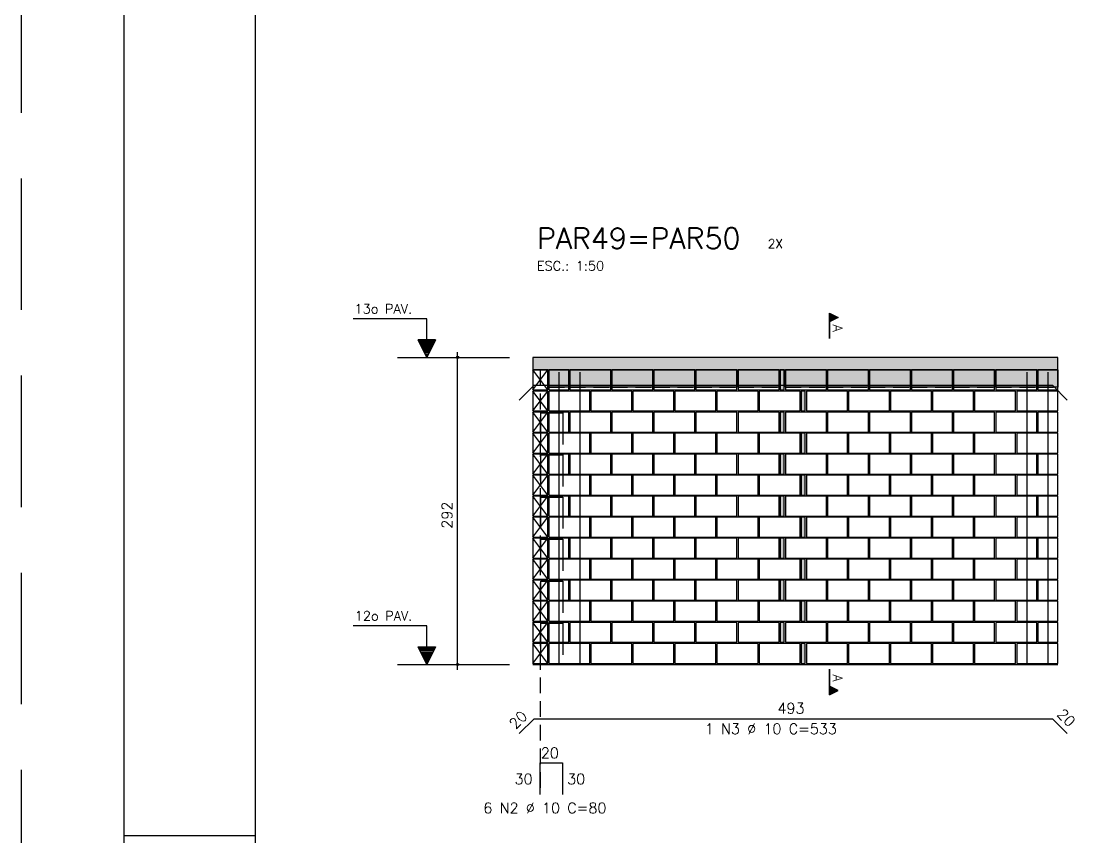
# Model space of a CAD drawing. Extents: x -1.9 to 86, y -1.6 to 60.9.
# Drawn here: x -1.95 to 18.31, y 29.68 to 45.18 of the extents above; entities that cross this region are included whole.
import ezdxf

# ---------------------------------------------------------------- set-up
doc = ezdxf.new("R2010")
doc.units = 0
doc.header["$MEASUREMENT"] = 0
doc.linetypes.add('ESTILO_TQS_0001', pattern=[0.45, 0.3, -0.15])
doc.linetypes.add('HIDDEN', pattern=[0.375, 0.25, -0.125])
doc.layers.get('0').update_dxf_attribs({"linetype": 'CONTINUOUS'})
doc.layers.get('Defpoints').update_dxf_attribs({"linetype": 'CONTINUOUS'})
for name, color, linetype in [('ARQ_FOLHA', 7, 'CONTINUOUS'), ('PENA_01', 1, 'CONTINUOUS'), ('PENA_02', 2, 'CONTINUOUS'), ('PENA_03', 3, 'CONTINUOUS'), ('PENA_05', 5, 'CONTINUOUS'), ('PENA_06', 6, 'CONTINUOUS'), ('PENA_09', 254, 'CONTINUOUS'), ('PENA_11', 252, 'CONTINUOUS'), ('PENA_25', 210, 'CONTINUOUS')]:
    doc.layers.add(name, color=color, linetype=linetype)
doc.styles.get("Standard").update_dxf_attribs({"font": 'ROMANS.SHX'})

# ---------------------------------------------------------------- blocks, each defined once
blk = doc.blocks.new('FOLHA A1 - 841 X 594')
at = {"layer": 'ARQ_FOLHA', "color": 1}
blk.add_line((-816, 297), (-841, 297), dxfattribs=at)
for points in [[(-841, 0), (0, 0), (0, 594), (-841, 594)], [(-816, 10), (-10, 10), (-10, 584), (-816, 584)]]:
    blk.add_lwpolyline(points, close=True, dxfattribs=at)
at = {"layer": 'Defpoints', "color": 8, "linetype": 'HIDDEN', "ltscale": 100}
blk.add_lwpolyline([(-860.5, 609.5), (-860.5, -15.5), (19.5, -15.5), (19.5, 609.5)], close=True, dxfattribs=at)
blk = doc.blocks.new('*U24')
blk.add_blockref('FOLHA A1 - 841 X 594', (0, 0))

msp = doc.modelspace()

# ---------------------------------------------------------------- linework, layer by layer
at = {"layer": 'PENA_01', "linetype": 'Continuous'}
for p, q in [((5.202043, 38.792115), (7.332907, 38.792115)), ((5.202043, 32.952115), (7.332907, 32.952115))]:
    msp.add_line(p, q, dxfattribs=at)
at = {"layer": 'PENA_01', "linetype": 'ESTILO_TQS_0001'}
msp.add_line((7.920399, 38.552115), (7.920399, 30.493502), dxfattribs=at)
at = {"layer": 'PENA_02', "linetype": 'Continuous'}
for p, q in [((8.060399, 38.552115), (7.780399, 38.552115)), ((7.780399, 38.552115), (7.780399, 38.172115)), ((8.060399, 38.172115), (8.060399, 38.552115)), ((7.780399, 38.172115), (8.060399, 38.172115)), ((8.060399, 38.152115), (7.780399, 38.152115)), ((7.780399, 38.152115), (7.780399, 37.772115)), ((8.060399, 37.772115), (8.060399, 38.152115)), ((7.780399, 37.772115), (8.060399, 37.772115)), ((8.060399, 37.752115), (7.780399, 37.752115)), ((7.780399, 37.752115), (7.780399, 37.372115)), ((8.060399, 37.372115), (8.060399, 37.752115)), ((7.780399, 37.372115), (8.060399, 37.372115)), ((8.060399, 37.352115), (7.780399, 37.352115)), ((7.780399, 37.352115), (7.780399, 36.972115)), ((8.060399, 36.972115), (8.060399, 37.352115)), ((7.780399, 36.972115), (8.060399, 36.972115)), ((8.060399, 36.952115), (7.780399, 36.952115)), ((7.780399, 36.952115), (7.780399, 36.572115)), ((8.060399, 36.572115), (8.060399, 36.952115)), ((7.780399, 36.572115), (8.060399, 36.572115)), ((8.060399, 36.552115), (7.780399, 36.552115)), ((7.780399, 36.552115), (7.780399, 36.172115)), ((8.060399, 36.172115), (8.060399, 36.552115)), ((7.780399, 36.172115), (8.060399, 36.172115)), ((8.060399, 36.152115), (7.780399, 36.152115)), ((7.780399, 36.152115), (7.780399, 35.772115)), ((8.060399, 35.772115), (8.060399, 36.152115)), ((7.780399, 35.772115), (8.060399, 35.772115)), ((8.060399, 35.752115), (7.780399, 35.752115)), ((7.780399, 35.752115), (7.780399, 35.372115)), ((8.060399, 35.372115), (8.060399, 35.752115)), ((7.780399, 35.372115), (8.060399, 35.372115)), ((8.060399, 35.352115), (7.780399, 35.352115)), ((7.780399, 35.352115), (7.780399, 34.972115)), ((8.060399, 34.972115), (8.060399, 35.352115)), ((7.780399, 34.972115), (8.060399, 34.972115)), ((8.060399, 34.952115), (7.780399, 34.952115)), ((7.780399, 34.952115), (7.780399, 34.572115)), ((8.060399, 34.572115), (8.060399, 34.952115)), ((7.780399, 34.572115), (8.060399, 34.572115)), ((8.060399, 34.552115), (7.780399, 34.552115)), ((7.780399, 34.552115), (7.780399, 34.172115)), ((8.060399, 34.172115), (8.060399, 34.552115)), ((7.780399, 34.172115), (8.060399, 34.172115)), ((8.060399, 34.152115), (7.780399, 34.152115)), ((7.780399, 34.152115), (7.780399, 33.772115)), ((8.060399, 33.772115), (8.060399, 34.152115)), ((7.780399, 33.772115), (8.060399, 33.772115)), ((8.060399, 33.752115), (7.780399, 33.752115)), ((7.780399, 33.752115), (7.780399, 33.372115)), ((8.060399, 33.372115), (8.060399, 33.752115)), ((7.780399, 33.372115), (8.060399, 33.372115)), ((8.060399, 33.352115), (7.780399, 33.352115)), ((7.780399, 33.352115), (7.780399, 32.972115)), ((8.060399, 32.972115), (8.060399, 33.352115)), ((7.780399, 32.972115), (8.060399, 32.972115)), ((7.780399, 32.952115), (17.760399, 32.952115))]:
    msp.add_line(p, q, dxfattribs=at)
at = {"layer": 'PENA_02', "linetype": 'ESTILO_TQS_0001'}
for p, q in [((8.080399, 38.222115), (8.460399, 38.222115)), ((8.480399, 38.222115), (9.260399, 38.222115)), ((9.280399, 38.222115), (10.060399, 38.222115)), ((10.080399, 38.222115), (10.860399, 38.222115)), ((10.880399, 38.222115), (11.660399, 38.222115)), ((11.680399, 38.222115), (12.460399, 38.222115)), ((12.580399, 38.222115), (13.360399, 38.222115)), ((13.380399, 38.222115), (14.160399, 38.222115)), ((14.180399, 38.222115), (14.960399, 38.222115)), ((14.980399, 38.222115), (15.760399, 38.222115)), ((15.780399, 38.222115), (16.560399, 38.222115)), ((16.580399, 38.222115), (17.360399, 38.222115)), ((17.380399, 38.222115), (17.760399, 38.222115))]:
    msp.add_line(p, q, dxfattribs=at)
at = {"layer": 'PENA_02', "linetype": 'Continuous'}
for points in [[(7.780399, 38.552115), (17.763645, 38.552115), (17.763645, 38.792115), (7.780399, 38.792115), (7.780399, 38.552115)], [(8.080399, 38.172115), (8.460399, 38.172115), (8.460399, 38.552115), (8.080399, 38.552115), (8.080399, 38.172115)], [(8.480399, 38.172115), (9.260399, 38.172115), (9.260399, 38.552115), (8.480399, 38.552115), (8.480399, 38.172115)], [(9.280399, 38.172115), (10.060399, 38.172115), (10.060399, 38.552115), (9.280399, 38.552115), (9.280399, 38.172115)], [(10.080399, 38.172115), (10.860399, 38.172115), (10.860399, 38.552115), (10.080399, 38.552115), (10.080399, 38.172115)], [(10.880399, 38.172115), (11.660399, 38.172115), (11.660399, 38.552115), (10.880399, 38.552115), (10.880399, 38.172115)], [(11.680399, 38.172115), (12.460399, 38.172115), (12.460399, 38.552115), (11.680399, 38.552115), (11.680399, 38.172115)], [(12.480399, 38.172115), (12.560399, 38.172115), (12.560399, 38.552115), (12.480399, 38.552115), (12.480399, 38.172115)], [(12.580399, 38.172115), (13.360399, 38.172115), (13.360399, 38.552115), (12.580399, 38.552115), (12.580399, 38.172115)], [(13.380399, 38.172115), (14.160399, 38.172115), (14.160399, 38.552115), (13.380399, 38.552115), (13.380399, 38.172115)], [(14.180399, 38.172115), (14.960399, 38.172115), (14.960399, 38.552115), (14.180399, 38.552115), (14.180399, 38.172115)], [(14.980399, 38.172115), (15.760399, 38.172115), (15.760399, 38.552115), (14.980399, 38.552115), (14.980399, 38.172115)], [(15.780399, 38.172115), (16.560399, 38.172115), (16.560399, 38.552115), (15.780399, 38.552115), (15.780399, 38.172115)], [(16.580399, 38.172115), (17.360399, 38.172115), (17.360399, 38.552115), (16.580399, 38.552115), (16.580399, 38.172115)], [(17.380399, 38.172115), (17.760399, 38.172115), (17.760399, 38.552115), (17.380399, 38.552115), (17.380399, 38.172115)], [(8.080399, 37.772115), (8.860399, 37.772115), (8.860399, 38.152115), (8.080399, 38.152115), (8.080399, 37.772115)], [(8.880399, 37.772115), (9.660399, 37.772115), (9.660399, 38.152115), (8.880399, 38.152115), (8.880399, 37.772115)], [(9.680399, 37.772115), (10.460399, 37.772115), (10.460399, 38.152115), (9.680399, 38.152115), (9.680399, 37.772115)], [(10.480399, 37.772115), (11.260399, 37.772115), (11.260399, 38.152115), (10.480399, 38.152115), (10.480399, 37.772115)], [(11.280399, 37.772115), (12.060399, 37.772115), (12.060399, 38.152115), (11.280399, 38.152115), (11.280399, 37.772115)], [(12.080399, 37.772115), (12.860399, 37.772115), (12.860399, 38.152115), (12.080399, 38.152115), (12.080399, 37.772115)], [(12.880399, 37.772115), (12.960399, 37.772115), (12.960399, 38.152115), (12.880399, 38.152115), (12.880399, 37.772115)], [(12.980399, 37.772115), (13.760399, 37.772115), (13.760399, 38.152115), (12.980399, 38.152115), (12.980399, 37.772115)], [(13.780399, 37.772115), (14.560399, 37.772115), (14.560399, 38.152115), (13.780399, 38.152115), (13.780399, 37.772115)], [(14.580399, 37.772115), (15.360399, 37.772115), (15.360399, 38.152115), (14.580399, 38.152115), (14.580399, 37.772115)], [(15.380399, 37.772115), (16.160399, 37.772115), (16.160399, 38.152115), (15.380399, 38.152115), (15.380399, 37.772115)], [(16.180399, 37.772115), (16.960399, 37.772115), (16.960399, 38.152115), (16.180399, 38.152115), (16.180399, 37.772115)], [(16.980399, 37.772115), (17.760399, 37.772115), (17.760399, 38.152115), (16.980399, 38.152115), (16.980399, 37.772115)], [(8.080399, 37.372115), (8.460399, 37.372115), (8.460399, 37.752115), (8.080399, 37.752115), (8.080399, 37.372115)], [(8.480399, 37.372115), (9.260399, 37.372115), (9.260399, 37.752115), (8.480399, 37.752115), (8.480399, 37.372115)], [(9.280399, 37.372115), (10.060399, 37.372115), (10.060399, 37.752115), (9.280399, 37.752115), (9.280399, 37.372115)], [(10.080399, 37.372115), (10.860399, 37.372115), (10.860399, 37.752115), (10.080399, 37.752115), (10.080399, 37.372115)], [(10.880399, 37.372115), (11.660399, 37.372115), (11.660399, 37.752115), (10.880399, 37.752115), (10.880399, 37.372115)], [(11.680399, 37.372115), (12.460399, 37.372115), (12.460399, 37.752115), (11.680399, 37.752115), (11.680399, 37.372115)], [(12.480399, 37.372115), (12.560399, 37.372115), (12.560399, 37.752115), (12.480399, 37.752115), (12.480399, 37.372115)], [(12.580399, 37.372115), (13.360399, 37.372115), (13.360399, 37.752115), (12.580399, 37.752115), (12.580399, 37.372115)], [(13.380399, 37.372115), (14.160399, 37.372115), (14.160399, 37.752115), (13.380399, 37.752115), (13.380399, 37.372115)], [(14.180399, 37.372115), (14.960399, 37.372115), (14.960399, 37.752115), (14.180399, 37.752115), (14.180399, 37.372115)], [(14.980399, 37.372115), (15.760399, 37.372115), (15.760399, 37.752115), (14.980399, 37.752115), (14.980399, 37.372115)], [(15.780399, 37.372115), (16.560399, 37.372115), (16.560399, 37.752115), (15.780399, 37.752115), (15.780399, 37.372115)], [(16.580399, 37.372115), (17.360399, 37.372115), (17.360399, 37.752115), (16.580399, 37.752115), (16.580399, 37.372115)], [(17.380399, 37.372115), (17.760399, 37.372115), (17.760399, 37.752115), (17.380399, 37.752115), (17.380399, 37.372115)], [(8.080399, 36.972115), (8.860399, 36.972115), (8.860399, 37.352115), (8.080399, 37.352115), (8.080399, 36.972115)], [(8.880399, 36.972115), (9.660399, 36.972115), (9.660399, 37.352115), (8.880399, 37.352115), (8.880399, 36.972115)], [(9.680399, 36.972115), (10.460399, 36.972115), (10.460399, 37.352115), (9.680399, 37.352115), (9.680399, 36.972115)], [(10.480399, 36.972115), (11.260399, 36.972115), (11.260399, 37.352115), (10.480399, 37.352115), (10.480399, 36.972115)], [(11.280399, 36.972115), (12.060399, 36.972115), (12.060399, 37.352115), (11.280399, 37.352115), (11.280399, 36.972115)], [(12.080399, 36.972115), (12.860399, 36.972115), (12.860399, 37.352115), (12.080399, 37.352115), (12.080399, 36.972115)], [(12.880399, 36.972115), (12.960399, 36.972115), (12.960399, 37.352115), (12.880399, 37.352115), (12.880399, 36.972115)], [(12.980399, 36.972115), (13.760399, 36.972115), (13.760399, 37.352115), (12.980399, 37.352115), (12.980399, 36.972115)], [(13.780399, 36.972115), (14.560399, 36.972115), (14.560399, 37.352115), (13.780399, 37.352115), (13.780399, 36.972115)], [(14.580399, 36.972115), (15.360399, 36.972115), (15.360399, 37.352115), (14.580399, 37.352115), (14.580399, 36.972115)], [(15.380399, 36.972115), (16.160399, 36.972115), (16.160399, 37.352115), (15.380399, 37.352115), (15.380399, 36.972115)], [(16.180399, 36.972115), (16.960399, 36.972115), (16.960399, 37.352115), (16.180399, 37.352115), (16.180399, 36.972115)], [(16.980399, 36.972115), (17.760399, 36.972115), (17.760399, 37.352115), (16.980399, 37.352115), (16.980399, 36.972115)], [(8.080399, 36.572115), (8.460399, 36.572115), (8.460399, 36.952115), (8.080399, 36.952115), (8.080399, 36.572115)], [(8.480399, 36.572115), (9.260399, 36.572115), (9.260399, 36.952115), (8.480399, 36.952115), (8.480399, 36.572115)], [(9.280399, 36.572115), (10.060399, 36.572115), (10.060399, 36.952115), (9.280399, 36.952115), (9.280399, 36.572115)], [(10.080399, 36.572115), (10.860399, 36.572115), (10.860399, 36.952115), (10.080399, 36.952115), (10.080399, 36.572115)], [(10.880399, 36.572115), (11.660399, 36.572115), (11.660399, 36.952115), (10.880399, 36.952115), (10.880399, 36.572115)], [(11.680399, 36.572115), (12.460399, 36.572115), (12.460399, 36.952115), (11.680399, 36.952115), (11.680399, 36.572115)], [(12.480399, 36.572115), (12.560399, 36.572115), (12.560399, 36.952115), (12.480399, 36.952115), (12.480399, 36.572115)], [(12.580399, 36.572115), (13.360399, 36.572115), (13.360399, 36.952115), (12.580399, 36.952115), (12.580399, 36.572115)], [(13.380399, 36.572115), (14.160399, 36.572115), (14.160399, 36.952115), (13.380399, 36.952115), (13.380399, 36.572115)], [(14.180399, 36.572115), (14.960399, 36.572115), (14.960399, 36.952115), (14.180399, 36.952115), (14.180399, 36.572115)], [(14.980399, 36.572115), (15.760399, 36.572115), (15.760399, 36.952115), (14.980399, 36.952115), (14.980399, 36.572115)], [(15.780399, 36.572115), (16.560399, 36.572115), (16.560399, 36.952115), (15.780399, 36.952115), (15.780399, 36.572115)], [(16.580399, 36.572115), (17.360399, 36.572115), (17.360399, 36.952115), (16.580399, 36.952115), (16.580399, 36.572115)], [(17.380399, 36.572115), (17.760399, 36.572115), (17.760399, 36.952115), (17.380399, 36.952115), (17.380399, 36.572115)], [(8.080399, 36.172115), (8.860399, 36.172115), (8.860399, 36.552115), (8.080399, 36.552115), (8.080399, 36.172115)], [(8.880399, 36.172115), (9.660399, 36.172115), (9.660399, 36.552115), (8.880399, 36.552115), (8.880399, 36.172115)], [(9.680399, 36.172115), (10.460399, 36.172115), (10.460399, 36.552115), (9.680399, 36.552115), (9.680399, 36.172115)], [(10.480399, 36.172115), (11.260399, 36.172115), (11.260399, 36.552115), (10.480399, 36.552115), (10.480399, 36.172115)], [(11.280399, 36.172115), (12.060399, 36.172115), (12.060399, 36.552115), (11.280399, 36.552115), (11.280399, 36.172115)], [(12.080399, 36.172115), (12.860399, 36.172115), (12.860399, 36.552115), (12.080399, 36.552115), (12.080399, 36.172115)], [(12.880399, 36.172115), (12.960399, 36.172115), (12.960399, 36.552115), (12.880399, 36.552115), (12.880399, 36.172115)], [(12.980399, 36.172115), (13.760399, 36.172115), (13.760399, 36.552115), (12.980399, 36.552115), (12.980399, 36.172115)], [(13.780399, 36.172115), (14.560399, 36.172115), (14.560399, 36.552115), (13.780399, 36.552115), (13.780399, 36.172115)], [(14.580399, 36.172115), (15.360399, 36.172115), (15.360399, 36.552115), (14.580399, 36.552115), (14.580399, 36.172115)], [(15.380399, 36.172115), (16.160399, 36.172115), (16.160399, 36.552115), (15.380399, 36.552115), (15.380399, 36.172115)], [(16.180399, 36.172115), (16.960399, 36.172115), (16.960399, 36.552115), (16.180399, 36.552115), (16.180399, 36.172115)], [(16.980399, 36.172115), (17.760399, 36.172115), (17.760399, 36.552115), (16.980399, 36.552115), (16.980399, 36.172115)], [(8.080399, 35.772115), (8.460399, 35.772115), (8.460399, 36.152115), (8.080399, 36.152115), (8.080399, 35.772115)], [(8.480399, 35.772115), (9.260399, 35.772115), (9.260399, 36.152115), (8.480399, 36.152115), (8.480399, 35.772115)], [(9.280399, 35.772115), (10.060399, 35.772115), (10.060399, 36.152115), (9.280399, 36.152115), (9.280399, 35.772115)], [(10.080399, 35.772115), (10.860399, 35.772115), (10.860399, 36.152115), (10.080399, 36.152115), (10.080399, 35.772115)], [(10.880399, 35.772115), (11.660399, 35.772115), (11.660399, 36.152115), (10.880399, 36.152115), (10.880399, 35.772115)], [(11.680399, 35.772115), (12.460399, 35.772115), (12.460399, 36.152115), (11.680399, 36.152115), (11.680399, 35.772115)], [(12.480399, 35.772115), (12.560399, 35.772115), (12.560399, 36.152115), (12.480399, 36.152115), (12.480399, 35.772115)], [(12.580399, 35.772115), (13.360399, 35.772115), (13.360399, 36.152115), (12.580399, 36.152115), (12.580399, 35.772115)], [(13.380399, 35.772115), (14.160399, 35.772115), (14.160399, 36.152115), (13.380399, 36.152115), (13.380399, 35.772115)], [(14.180399, 35.772115), (14.960399, 35.772115), (14.960399, 36.152115), (14.180399, 36.152115), (14.180399, 35.772115)], [(14.980399, 35.772115), (15.760399, 35.772115), (15.760399, 36.152115), (14.980399, 36.152115), (14.980399, 35.772115)], [(15.780399, 35.772115), (16.560399, 35.772115), (16.560399, 36.152115), (15.780399, 36.152115), (15.780399, 35.772115)], [(16.580399, 35.772115), (17.360399, 35.772115), (17.360399, 36.152115), (16.580399, 36.152115), (16.580399, 35.772115)], [(17.380399, 35.772115), (17.760399, 35.772115), (17.760399, 36.152115), (17.380399, 36.152115), (17.380399, 35.772115)], [(8.080399, 35.372115), (8.860399, 35.372115), (8.860399, 35.752115), (8.080399, 35.752115), (8.080399, 35.372115)], [(8.880399, 35.372115), (9.660399, 35.372115), (9.660399, 35.752115), (8.880399, 35.752115), (8.880399, 35.372115)], [(9.680399, 35.372115), (10.460399, 35.372115), (10.460399, 35.752115), (9.680399, 35.752115), (9.680399, 35.372115)], [(10.480399, 35.372115), (11.260399, 35.372115), (11.260399, 35.752115), (10.480399, 35.752115), (10.480399, 35.372115)], [(11.280399, 35.372115), (12.060399, 35.372115), (12.060399, 35.752115), (11.280399, 35.752115), (11.280399, 35.372115)], [(12.080399, 35.372115), (12.860399, 35.372115), (12.860399, 35.752115), (12.080399, 35.752115), (12.080399, 35.372115)], [(12.880399, 35.372115), (12.960399, 35.372115), (12.960399, 35.752115), (12.880399, 35.752115), (12.880399, 35.372115)], [(12.980399, 35.372115), (13.760399, 35.372115), (13.760399, 35.752115), (12.980399, 35.752115), (12.980399, 35.372115)], [(13.780399, 35.372115), (14.560399, 35.372115), (14.560399, 35.752115), (13.780399, 35.752115), (13.780399, 35.372115)], [(14.580399, 35.372115), (15.360399, 35.372115), (15.360399, 35.752115), (14.580399, 35.752115), (14.580399, 35.372115)], [(15.380399, 35.372115), (16.160399, 35.372115), (16.160399, 35.752115), (15.380399, 35.752115), (15.380399, 35.372115)], [(16.180399, 35.372115), (16.960399, 35.372115), (16.960399, 35.752115), (16.180399, 35.752115), (16.180399, 35.372115)], [(16.980399, 35.372115), (17.760399, 35.372115), (17.760399, 35.752115), (16.980399, 35.752115), (16.980399, 35.372115)], [(8.080399, 34.972115), (8.460399, 34.972115), (8.460399, 35.352115), (8.080399, 35.352115), (8.080399, 34.972115)], [(8.480399, 34.972115), (9.260399, 34.972115), (9.260399, 35.352115), (8.480399, 35.352115), (8.480399, 34.972115)], [(9.280399, 34.972115), (10.060399, 34.972115), (10.060399, 35.352115), (9.280399, 35.352115), (9.280399, 34.972115)], [(10.080399, 34.972115), (10.860399, 34.972115), (10.860399, 35.352115), (10.080399, 35.352115), (10.080399, 34.972115)], [(10.880399, 34.972115), (11.660399, 34.972115), (11.660399, 35.352115), (10.880399, 35.352115), (10.880399, 34.972115)], [(11.680399, 34.972115), (12.460399, 34.972115), (12.460399, 35.352115), (11.680399, 35.352115), (11.680399, 34.972115)], [(12.480399, 34.972115), (12.560399, 34.972115), (12.560399, 35.352115), (12.480399, 35.352115), (12.480399, 34.972115)], [(12.580399, 34.972115), (13.360399, 34.972115), (13.360399, 35.352115), (12.580399, 35.352115), (12.580399, 34.972115)], [(13.380399, 34.972115), (14.160399, 34.972115), (14.160399, 35.352115), (13.380399, 35.352115), (13.380399, 34.972115)], [(14.180399, 34.972115), (14.960399, 34.972115), (14.960399, 35.352115), (14.180399, 35.352115), (14.180399, 34.972115)], [(14.980399, 34.972115), (15.760399, 34.972115), (15.760399, 35.352115), (14.980399, 35.352115), (14.980399, 34.972115)], [(15.780399, 34.972115), (16.560399, 34.972115), (16.560399, 35.352115), (15.780399, 35.352115), (15.780399, 34.972115)], [(16.580399, 34.972115), (17.360399, 34.972115), (17.360399, 35.352115), (16.580399, 35.352115), (16.580399, 34.972115)], [(17.380399, 34.972115), (17.760399, 34.972115), (17.760399, 35.352115), (17.380399, 35.352115), (17.380399, 34.972115)], [(8.080399, 34.572115), (8.860399, 34.572115), (8.860399, 34.952115), (8.080399, 34.952115), (8.080399, 34.572115)], [(8.880399, 34.572115), (9.660399, 34.572115), (9.660399, 34.952115), (8.880399, 34.952115), (8.880399, 34.572115)], [(9.680399, 34.572115), (10.460399, 34.572115), (10.460399, 34.952115), (9.680399, 34.952115), (9.680399, 34.572115)], [(10.480399, 34.572115), (11.260399, 34.572115), (11.260399, 34.952115), (10.480399, 34.952115), (10.480399, 34.572115)], [(11.280399, 34.572115), (12.060399, 34.572115), (12.060399, 34.952115), (11.280399, 34.952115), (11.280399, 34.572115)], [(12.080399, 34.572115), (12.860399, 34.572115), (12.860399, 34.952115), (12.080399, 34.952115), (12.080399, 34.572115)], [(12.880399, 34.572115), (12.960399, 34.572115), (12.960399, 34.952115), (12.880399, 34.952115), (12.880399, 34.572115)], [(12.980399, 34.572115), (13.760399, 34.572115), (13.760399, 34.952115), (12.980399, 34.952115), (12.980399, 34.572115)], [(13.780399, 34.572115), (14.560399, 34.572115), (14.560399, 34.952115), (13.780399, 34.952115), (13.780399, 34.572115)], [(14.580399, 34.572115), (15.360399, 34.572115), (15.360399, 34.952115), (14.580399, 34.952115), (14.580399, 34.572115)], [(15.380399, 34.572115), (16.160399, 34.572115), (16.160399, 34.952115), (15.380399, 34.952115), (15.380399, 34.572115)], [(16.180399, 34.572115), (16.960399, 34.572115), (16.960399, 34.952115), (16.180399, 34.952115), (16.180399, 34.572115)], [(16.980399, 34.572115), (17.760399, 34.572115), (17.760399, 34.952115), (16.980399, 34.952115), (16.980399, 34.572115)], [(8.080399, 34.172115), (8.460399, 34.172115), (8.460399, 34.552115), (8.080399, 34.552115), (8.080399, 34.172115)], [(8.480399, 34.172115), (9.260399, 34.172115), (9.260399, 34.552115), (8.480399, 34.552115), (8.480399, 34.172115)], [(9.280399, 34.172115), (10.060399, 34.172115), (10.060399, 34.552115), (9.280399, 34.552115), (9.280399, 34.172115)], [(10.080399, 34.172115), (10.860399, 34.172115), (10.860399, 34.552115), (10.080399, 34.552115), (10.080399, 34.172115)], [(10.880399, 34.172115), (11.660399, 34.172115), (11.660399, 34.552115), (10.880399, 34.552115), (10.880399, 34.172115)], [(11.680399, 34.172115), (12.460399, 34.172115), (12.460399, 34.552115), (11.680399, 34.552115), (11.680399, 34.172115)], [(12.480399, 34.172115), (12.560399, 34.172115), (12.560399, 34.552115), (12.480399, 34.552115), (12.480399, 34.172115)], [(12.580399, 34.172115), (13.360399, 34.172115), (13.360399, 34.552115), (12.580399, 34.552115), (12.580399, 34.172115)], [(13.380399, 34.172115), (14.160399, 34.172115), (14.160399, 34.552115), (13.380399, 34.552115), (13.380399, 34.172115)], [(14.180399, 34.172115), (14.960399, 34.172115), (14.960399, 34.552115), (14.180399, 34.552115), (14.180399, 34.172115)], [(14.980399, 34.172115), (15.760399, 34.172115), (15.760399, 34.552115), (14.980399, 34.552115), (14.980399, 34.172115)], [(15.780399, 34.172115), (16.560399, 34.172115), (16.560399, 34.552115), (15.780399, 34.552115), (15.780399, 34.172115)], [(16.580399, 34.172115), (17.360399, 34.172115), (17.360399, 34.552115), (16.580399, 34.552115), (16.580399, 34.172115)], [(17.380399, 34.172115), (17.760399, 34.172115), (17.760399, 34.552115), (17.380399, 34.552115), (17.380399, 34.172115)], [(8.080399, 33.772115), (8.860399, 33.772115), (8.860399, 34.152115), (8.080399, 34.152115), (8.080399, 33.772115)], [(8.880399, 33.772115), (9.660399, 33.772115), (9.660399, 34.152115), (8.880399, 34.152115), (8.880399, 33.772115)], [(9.680399, 33.772115), (10.460399, 33.772115), (10.460399, 34.152115), (9.680399, 34.152115), (9.680399, 33.772115)], [(10.480399, 33.772115), (11.260399, 33.772115), (11.260399, 34.152115), (10.480399, 34.152115), (10.480399, 33.772115)], [(11.280399, 33.772115), (12.060399, 33.772115), (12.060399, 34.152115), (11.280399, 34.152115), (11.280399, 33.772115)], [(12.080399, 33.772115), (12.860399, 33.772115), (12.860399, 34.152115), (12.080399, 34.152115), (12.080399, 33.772115)], [(12.880399, 33.772115), (12.960399, 33.772115), (12.960399, 34.152115), (12.880399, 34.152115), (12.880399, 33.772115)], [(12.980399, 33.772115), (13.760399, 33.772115), (13.760399, 34.152115), (12.980399, 34.152115), (12.980399, 33.772115)], [(13.780399, 33.772115), (14.560399, 33.772115), (14.560399, 34.152115), (13.780399, 34.152115), (13.780399, 33.772115)], [(14.580399, 33.772115), (15.360399, 33.772115), (15.360399, 34.152115), (14.580399, 34.152115), (14.580399, 33.772115)], [(15.380399, 33.772115), (16.160399, 33.772115), (16.160399, 34.152115), (15.380399, 34.152115), (15.380399, 33.772115)], [(16.180399, 33.772115), (16.960399, 33.772115), (16.960399, 34.152115), (16.180399, 34.152115), (16.180399, 33.772115)], [(16.980399, 33.772115), (17.760399, 33.772115), (17.760399, 34.152115), (16.980399, 34.152115), (16.980399, 33.772115)], [(8.080399, 33.372115), (8.460399, 33.372115), (8.460399, 33.752115), (8.080399, 33.752115), (8.080399, 33.372115)], [(8.480399, 33.372115), (9.260399, 33.372115), (9.260399, 33.752115), (8.480399, 33.752115), (8.480399, 33.372115)], [(9.280399, 33.372115), (10.060399, 33.372115), (10.060399, 33.752115), (9.280399, 33.752115), (9.280399, 33.372115)], [(10.080399, 33.372115), (10.860399, 33.372115), (10.860399, 33.752115), (10.080399, 33.752115), (10.080399, 33.372115)], [(10.880399, 33.372115), (11.660399, 33.372115), (11.660399, 33.752115), (10.880399, 33.752115), (10.880399, 33.372115)], [(11.680399, 33.372115), (12.460399, 33.372115), (12.460399, 33.752115), (11.680399, 33.752115), (11.680399, 33.372115)], [(12.480399, 33.372115), (12.560399, 33.372115), (12.560399, 33.752115), (12.480399, 33.752115), (12.480399, 33.372115)], [(12.580399, 33.372115), (13.360399, 33.372115), (13.360399, 33.752115), (12.580399, 33.752115), (12.580399, 33.372115)], [(13.380399, 33.372115), (14.160399, 33.372115), (14.160399, 33.752115), (13.380399, 33.752115), (13.380399, 33.372115)], [(14.180399, 33.372115), (14.960399, 33.372115), (14.960399, 33.752115), (14.180399, 33.752115), (14.180399, 33.372115)], [(14.980399, 33.372115), (15.760399, 33.372115), (15.760399, 33.752115), (14.980399, 33.752115), (14.980399, 33.372115)], [(15.780399, 33.372115), (16.560399, 33.372115), (16.560399, 33.752115), (15.780399, 33.752115), (15.780399, 33.372115)], [(16.580399, 33.372115), (17.360399, 33.372115), (17.360399, 33.752115), (16.580399, 33.752115), (16.580399, 33.372115)], [(17.380399, 33.372115), (17.760399, 33.372115), (17.760399, 33.752115), (17.380399, 33.752115), (17.380399, 33.372115)], [(8.080399, 32.972115), (8.860399, 32.972115), (8.860399, 33.352115), (8.080399, 33.352115), (8.080399, 32.972115)], [(8.880399, 32.972115), (9.660399, 32.972115), (9.660399, 33.352115), (8.880399, 33.352115), (8.880399, 32.972115)], [(9.680399, 32.972115), (10.460399, 32.972115), (10.460399, 33.352115), (9.680399, 33.352115), (9.680399, 32.972115)], [(10.480399, 32.972115), (11.260399, 32.972115), (11.260399, 33.352115), (10.480399, 33.352115), (10.480399, 32.972115)], [(11.280399, 32.972115), (12.060399, 32.972115), (12.060399, 33.352115), (11.280399, 33.352115), (11.280399, 32.972115)], [(12.080399, 32.972115), (12.860399, 32.972115), (12.860399, 33.352115), (12.080399, 33.352115), (12.080399, 32.972115)], [(12.880399, 32.972115), (12.960399, 32.972115), (12.960399, 33.352115), (12.880399, 33.352115), (12.880399, 32.972115)], [(12.980399, 32.972115), (13.760399, 32.972115), (13.760399, 33.352115), (12.980399, 33.352115), (12.980399, 32.972115)], [(13.780399, 32.972115), (14.560399, 32.972115), (14.560399, 33.352115), (13.780399, 33.352115), (13.780399, 32.972115)], [(14.580399, 32.972115), (15.360399, 32.972115), (15.360399, 33.352115), (14.580399, 33.352115), (14.580399, 32.972115)], [(15.380399, 32.972115), (16.160399, 32.972115), (16.160399, 33.352115), (15.380399, 33.352115), (15.380399, 32.972115)], [(16.180399, 32.972115), (16.960399, 32.972115), (16.960399, 33.352115), (16.180399, 33.352115), (16.180399, 32.972115)], [(16.980399, 32.972115), (17.760399, 32.972115), (17.760399, 33.352115), (16.980399, 33.352115), (16.980399, 32.972115)]]:
    msp.add_lwpolyline(points, dxfattribs=at)
for centre, radius in [((6.348189, 38.792115), 0.02), ((6.348189, 38.792115), 0.01), ((6.348189, 32.952115), 0.02), ((6.348189, 32.952115), 0.01)]:
    msp.add_circle(centre, radius, dxfattribs=at)
at = {"layer": 'PENA_03', "linetype": 'Continuous'}
for p, q in [((5.761042, 39.523981), (4.361042, 39.523981)), ((5.761042, 39.123981), (5.761042, 39.523981)), ((5.762442, 39.123981), (5.762442, 39.525381)), ((13.41887, 39.148472), (13.41887, 39.634854)), ((13.41887, 39.634854), (13.584803, 39.551888)), ((13.419565, 39.633726), (13.583242, 39.551888)), ((13.584803, 39.551888), (13.419565, 39.469269)), ((13.419566, 39.633726), (13.419566, 39.470049)), ((13.583242, 39.551888), (13.419566, 39.470049)), ((13.431634, 39.628472), (13.431634, 39.475303)), ((13.444398, 39.62209), (13.444398, 39.481685)), ((13.457162, 39.615708), (13.457162, 39.488067)), ((13.469926, 39.609326), (13.469926, 39.494449)), ((13.48269, 39.602944), (13.48269, 39.500831)), ((13.495454, 39.596562), (13.495454, 39.507213)), ((13.508218, 39.59018), (13.508218, 39.513595)), ((13.520982, 39.583798), (13.520982, 39.519977)), ((13.533746, 39.577416), (13.533746, 39.526359)), ((13.54651, 39.571034), (13.54651, 39.532741)), ((13.559275, 39.564652), (13.559275, 39.539123)), ((13.572039, 39.55827), (13.572039, 39.545506)), ((13.419566, 39.469269), (13.419566, 39.148472)), ((5.761742, 38.792115), (5.595809, 39.123981)), ((5.595809, 39.123981), (5.761042, 39.123981)), ((5.761742, 38.795237), (5.598065, 39.122589)), ((5.925418, 39.122589), (5.598065, 39.122589)), ((5.927675, 39.123981), (5.761742, 38.792115)), ((5.925418, 39.12259), (5.761742, 38.795237)), ((5.762442, 39.123981), (5.927675, 39.123981)), ((5.914911, 39.098453), (5.608572, 39.098453)), ((5.902147, 39.072925), (5.621337, 39.072925)), ((5.889383, 39.047397), (5.634101, 39.047397)), ((5.876618, 39.021869), (5.646865, 39.021869)), ((5.863854, 38.99634), (5.659629, 38.99634)), ((5.85109, 38.970812), (5.672393, 38.970812)), ((5.838326, 38.945284), (5.685157, 38.945284)), ((5.825562, 38.919756), (5.697921, 38.919756)), ((5.812798, 38.894228), (5.710685, 38.894228)), ((5.800034, 38.8687), (5.723449, 38.8687)), ((5.78727, 38.843171), (5.736213, 38.843171)), ((5.774506, 38.817643), (5.748978, 38.817643)), ((6.348189, 32.851583), (6.348189, 38.892115)), ((7.780399, 38.172115), (8.060399, 38.552115)), ((8.060399, 38.172115), (7.780399, 38.552115)), ((7.780399, 37.772115), (8.060399, 38.152115)), ((8.060399, 37.772115), (7.780399, 38.152115)), ((7.780399, 37.372115), (8.060399, 37.752115)), ((8.060399, 37.372115), (7.780399, 37.752115)), ((7.780399, 36.972115), (8.060399, 37.352115)), ((8.060399, 36.972115), (7.780399, 37.352115)), ((7.780399, 36.572115), (8.060399, 36.952115)), ((8.060399, 36.572115), (7.780399, 36.952115)), ((7.780399, 36.172115), (8.060399, 36.552115)), ((8.060399, 36.172115), (7.780399, 36.552115)), ((7.780399, 35.772115), (8.060399, 36.152115)), ((8.060399, 35.772115), (7.780399, 36.152115)), ((7.780399, 35.372115), (8.060399, 35.752115)), ((8.060399, 35.372115), (7.780399, 35.752115)), ((7.780399, 34.972115), (8.060399, 35.352115)), ((8.060399, 34.972115), (7.780399, 35.352115)), ((7.780399, 34.572115), (8.060399, 34.952115)), ((8.060399, 34.572115), (7.780399, 34.952115)), ((7.780399, 34.172115), (8.060399, 34.552115)), ((8.060399, 34.172115), (7.780399, 34.552115)), ((7.780399, 33.772115), (8.060399, 34.152115)), ((8.060399, 33.772115), (7.780399, 34.152115)), ((5.761042, 33.683981), (4.361042, 33.683981)), ((5.761042, 33.283981), (5.761042, 33.683981)), ((5.762442, 33.283981), (5.762442, 33.685381)), ((7.780399, 33.372115), (8.060399, 33.752115)), ((8.060399, 33.372115), (7.780399, 33.752115)), ((5.761742, 32.952115), (5.595809, 33.283981)), ((5.595809, 33.283981), (5.761042, 33.283981)), ((5.761742, 32.955237), (5.598065, 33.282589)), ((5.925418, 33.282589), (5.598065, 33.282589)), ((5.914911, 33.258453), (5.608572, 33.258453)), ((5.902147, 33.232925), (5.621337, 33.232925)), ((5.927675, 33.283981), (5.761742, 32.952115)), ((5.925418, 33.28259), (5.761742, 32.955237)), ((5.762442, 33.283981), (5.927675, 33.283981)), ((7.780399, 32.972115), (8.060399, 33.352115)), ((8.060399, 32.972115), (7.780399, 33.352115)), ((5.889383, 33.207397), (5.634101, 33.207397)), ((5.876618, 33.181869), (5.646865, 33.181869)), ((5.863854, 33.15634), (5.659629, 33.15634)), ((5.85109, 33.130812), (5.672393, 33.130812)), ((5.838326, 33.105284), (5.685157, 33.105284)), ((5.825562, 33.079756), (5.697921, 33.079756)), ((5.812798, 33.054228), (5.710685, 33.054228)), ((5.800034, 33.0287), (5.723449, 33.0287)), ((5.78727, 33.003171), (5.736213, 33.003171)), ((5.774506, 32.977643), (5.748978, 32.977643)), ((13.418174, 32.858802), (13.418174, 32.37242)), ((13.41887, 32.538005), (13.41887, 32.858802)), ((13.418174, 32.37242), (13.584107, 32.455386)), ((13.584107, 32.455386), (13.418869, 32.538005)), ((13.418869, 32.373548), (13.582546, 32.455386)), ((13.41887, 32.373548), (13.41887, 32.537225)), ((13.582546, 32.455386), (13.41887, 32.537225)), ((13.430938, 32.378802), (13.430938, 32.531971)), ((13.443702, 32.385184), (13.443702, 32.525589)), ((13.456466, 32.391566), (13.456466, 32.519207)), ((13.46923, 32.397948), (13.46923, 32.512825)), ((13.481994, 32.40433), (13.481994, 32.506443)), ((13.494758, 32.410712), (13.494758, 32.500061)), ((13.507522, 32.417094), (13.507522, 32.493679)), ((13.520286, 32.423476), (13.520286, 32.487297)), ((13.53305, 32.429858), (13.53305, 32.480915)), ((13.545814, 32.43624), (13.545814, 32.474533)), ((13.558579, 32.442622), (13.558579, 32.468151)), ((13.571343, 32.449004), (13.571343, 32.461768))]:
    msp.add_line(p, q, dxfattribs=at)
at = {"layer": 'PENA_05', "linetype": 'Continuous'}
for p, q in [((7.518389, 37.978968), (7.801231, 38.261811)), ((7.801231, 38.261811), (17.660229, 38.26217)), ((17.660229, 38.26217), (17.943071, 37.979327)), ((7.927752, 37.135077), (7.927752, 37.735077)), ((7.927752, 37.735077), (8.347752, 37.735077)), ((8.347752, 37.735077), (8.347752, 37.135077)), ((7.927752, 36.335077), (7.927752, 36.935077)), ((7.927752, 36.935077), (8.347752, 36.935077)), ((8.347752, 36.935077), (8.347752, 36.335077)), ((7.927752, 35.535077), (7.927752, 36.135077)), ((7.927752, 36.135077), (8.347752, 36.135077)), ((8.347752, 36.135077), (8.347752, 35.535077)), ((7.927752, 34.734211), (7.927752, 35.334211)), ((7.927752, 35.334211), (8.347752, 35.334211)), ((8.347752, 35.334211), (8.347752, 34.734211)), ((7.927752, 33.935077), (7.927752, 34.535077)), ((7.927752, 34.535077), (8.347752, 34.535077)), ((8.347752, 34.535077), (8.347752, 33.935077)), ((7.927752, 33.135077), (7.927752, 33.735077)), ((7.927752, 33.735077), (8.347752, 33.735077)), ((8.347752, 33.735077), (8.347752, 33.135077)), ((7.518389, 31.635349), (7.801231, 31.918192)), ((7.801231, 31.918192), (17.660229, 31.918551)), ((17.660229, 31.918551), (17.943071, 31.635708)), ((7.920399, 30.478769), (7.920399, 31.078769)), ((7.920399, 31.078769), (8.340399, 31.078769)), ((8.340399, 31.078769), (8.340399, 30.478769))]:
    msp.add_line(p, q, dxfattribs=at)
for points in [[(8.270399, 38.512115), (8.270399, 32.952115)], [(8.670399, 38.512115), (8.670399, 32.952115)], [(17.170399, 38.512115), (17.170399, 32.952115)], [(17.570399, 38.512115), (17.570399, 32.952115)]]:
    msp.add_lwpolyline(points, dxfattribs=at)
at = {"layer": 'PENA_09', "linetype": 'Continuous'}
for points in [[(8.080399, 38.222115), (8.080399, 38.552115), (8.460399, 38.552115), (8.460399, 38.222115), (8.080399, 38.222115)], [(8.480399, 38.222115), (8.480399, 38.552115), (9.260399, 38.552115), (9.260399, 38.222115), (8.480399, 38.222115)], [(9.280399, 38.222115), (9.280399, 38.552115), (10.060399, 38.552115), (10.060399, 38.222115), (9.280399, 38.222115)], [(10.080399, 38.222115), (10.080399, 38.552115), (10.860399, 38.552115), (10.860399, 38.222115), (10.080399, 38.222115)], [(10.880399, 38.222115), (10.880399, 38.552115), (11.660399, 38.552115), (11.660399, 38.222115), (10.880399, 38.222115)], [(11.680399, 38.222115), (11.680399, 38.552115), (12.460399, 38.552115), (12.460399, 38.222115), (11.680399, 38.222115)], [(12.580399, 38.222115), (12.580399, 38.552115), (13.360399, 38.552115), (13.360399, 38.222115), (12.580399, 38.222115)], [(13.380399, 38.222115), (13.380399, 38.552115), (14.160399, 38.552115), (14.160399, 38.222115), (13.380399, 38.222115)], [(14.180399, 38.222115), (14.180399, 38.552115), (14.960399, 38.552115), (14.960399, 38.222115), (14.180399, 38.222115)], [(14.980399, 38.222115), (14.980399, 38.552115), (15.760399, 38.552115), (15.760399, 38.222115), (14.980399, 38.222115)], [(15.780399, 38.222115), (15.780399, 38.552115), (16.560399, 38.552115), (16.560399, 38.222115), (15.780399, 38.222115)], [(16.580399, 38.222115), (16.580399, 38.552115), (17.360399, 38.552115), (17.360399, 38.222115), (16.580399, 38.222115)], [(17.380399, 38.222115), (17.380399, 38.552115), (17.760399, 38.552115), (17.760399, 38.222115), (17.380399, 38.222115)]]:
    msp.add_lwpolyline(points, dxfattribs=at)
for points in [[(8.080399, 38.222115), (8.080399, 38.552115), (8.460399, 38.552115)], [(8.080399, 38.222115), (8.460399, 38.552115), (8.460399, 38.222115)], [(8.480399, 38.222115), (8.480399, 38.552115), (9.260399, 38.552115)], [(8.480399, 38.222115), (9.260399, 38.552115), (9.260399, 38.222115)], [(9.280399, 38.222115), (9.280399, 38.552115), (10.060399, 38.552115)], [(9.280399, 38.222115), (10.060399, 38.552115), (10.060399, 38.222115)], [(10.080399, 38.222115), (10.080399, 38.552115), (10.860399, 38.552115)], [(10.080399, 38.222115), (10.860399, 38.552115), (10.860399, 38.222115)], [(10.880399, 38.222115), (10.880399, 38.552115), (11.660399, 38.552115)], [(10.880399, 38.222115), (11.660399, 38.552115), (11.660399, 38.222115)], [(11.680399, 38.222115), (11.680399, 38.552115), (12.460399, 38.552115)], [(11.680399, 38.222115), (12.460399, 38.552115), (12.460399, 38.222115)], [(12.580399, 38.222115), (12.580399, 38.552115), (13.360399, 38.552115)], [(12.580399, 38.222115), (13.360399, 38.552115), (13.360399, 38.222115)], [(13.380399, 38.222115), (13.380399, 38.552115), (14.160399, 38.552115)], [(13.380399, 38.222115), (14.160399, 38.552115), (14.160399, 38.222115)], [(14.180399, 38.222115), (14.180399, 38.552115), (14.960399, 38.552115)], [(14.180399, 38.222115), (14.960399, 38.552115), (14.960399, 38.222115)], [(14.980399, 38.222115), (14.980399, 38.552115), (15.760399, 38.552115)], [(14.980399, 38.222115), (15.760399, 38.552115), (15.760399, 38.222115)], [(15.780399, 38.222115), (15.780399, 38.552115), (16.560399, 38.552115)], [(15.780399, 38.222115), (16.560399, 38.552115), (16.560399, 38.222115)], [(16.580399, 38.222115), (16.580399, 38.552115), (17.360399, 38.552115)], [(16.580399, 38.222115), (17.360399, 38.552115), (17.360399, 38.222115)], [(17.380399, 38.222115), (17.380399, 38.552115), (17.760399, 38.552115)], [(17.380399, 38.222115), (17.760399, 38.552115), (17.760399, 38.222115)], [(8.080399, 38.222115), (8.460399, 38.222115), (8.080399, 38.222115)], [(8.480399, 38.222115), (9.260399, 38.222115), (8.480399, 38.222115)], [(9.280399, 38.222115), (10.060399, 38.222115), (9.280399, 38.222115)], [(10.080399, 38.222115), (10.860399, 38.222115), (10.080399, 38.222115)], [(10.880399, 38.222115), (11.660399, 38.222115), (10.880399, 38.222115)], [(11.680399, 38.222115), (12.460399, 38.222115), (11.680399, 38.222115)], [(12.580399, 38.222115), (13.360399, 38.222115), (12.580399, 38.222115)], [(13.380399, 38.222115), (14.160399, 38.222115), (13.380399, 38.222115)], [(14.180399, 38.222115), (14.960399, 38.222115), (14.180399, 38.222115)], [(14.980399, 38.222115), (15.760399, 38.222115), (14.980399, 38.222115)], [(15.780399, 38.222115), (16.560399, 38.222115), (15.780399, 38.222115)], [(16.580399, 38.222115), (17.360399, 38.222115), (16.580399, 38.222115)], [(17.380399, 38.222115), (17.760399, 38.222115), (17.380399, 38.222115)]]:
    msp.add_solid(points, dxfattribs=at)
at = {"layer": 'PENA_11', "linetype": 'Continuous'}
for points in [[(7.780399, 38.552115), (17.763645, 38.552115), (17.763645, 38.792115)], [(7.780399, 38.552115), (17.763645, 38.792115), (7.780399, 38.792115)], [(7.780399, 38.552115), (7.780399, 38.792115), (7.780399, 38.552115)]]:
    msp.add_solid(points, dxfattribs=at)
at = {"layer": 'PENA_25', "linetype": 'Continuous'}
for points in [[(12.560399, 38.552115), (12.480399, 38.552115), (12.480399, 38.172115), (12.560399, 38.172115), (12.560399, 38.552115)], [(12.960399, 38.152115), (12.880399, 38.152115), (12.880399, 37.772115), (12.960399, 37.772115), (12.960399, 38.152115)], [(12.560399, 37.752115), (12.480399, 37.752115), (12.480399, 37.372115), (12.560399, 37.372115), (12.560399, 37.752115)], [(12.960399, 37.352115), (12.880399, 37.352115), (12.880399, 36.972115), (12.960399, 36.972115), (12.960399, 37.352115)], [(12.560399, 36.952115), (12.480399, 36.952115), (12.480399, 36.572115), (12.560399, 36.572115), (12.560399, 36.952115)], [(12.960399, 36.552115), (12.880399, 36.552115), (12.880399, 36.172115), (12.960399, 36.172115), (12.960399, 36.552115)], [(12.560399, 36.152115), (12.480399, 36.152115), (12.480399, 35.772115), (12.560399, 35.772115), (12.560399, 36.152115)], [(12.960399, 35.752115), (12.880399, 35.752115), (12.880399, 35.372115), (12.960399, 35.372115), (12.960399, 35.752115)], [(12.560399, 35.352115), (12.480399, 35.352115), (12.480399, 34.972115), (12.560399, 34.972115), (12.560399, 35.352115)], [(12.960399, 34.952115), (12.880399, 34.952115), (12.880399, 34.572115), (12.960399, 34.572115), (12.960399, 34.952115)], [(12.560399, 34.552115), (12.480399, 34.552115), (12.480399, 34.172115), (12.560399, 34.172115), (12.560399, 34.552115)], [(12.960399, 34.152115), (12.880399, 34.152115), (12.880399, 33.772115), (12.960399, 33.772115), (12.960399, 34.152115)], [(12.560399, 33.752115), (12.480399, 33.752115), (12.480399, 33.372115), (12.560399, 33.372115), (12.560399, 33.752115)], [(12.960399, 33.352115), (12.880399, 33.352115), (12.880399, 32.972115), (12.960399, 32.972115), (12.960399, 33.352115)]]:
    msp.add_lwpolyline(points, dxfattribs=at)
for points in [[(12.560399, 38.552115), (12.480399, 38.552115), (12.480399, 38.172115)], [(12.560399, 38.552115), (12.480399, 38.172115), (12.560399, 38.172115)], [(12.560399, 38.552115), (12.560399, 38.172115), (12.560399, 38.552115)], [(12.960399, 38.152115), (12.880399, 38.152115), (12.880399, 37.772115)], [(12.960399, 38.152115), (12.880399, 37.772115), (12.960399, 37.772115)], [(12.960399, 38.152115), (12.960399, 37.772115), (12.960399, 38.152115)], [(12.560399, 37.752115), (12.480399, 37.752115), (12.480399, 37.372115)], [(12.560399, 37.752115), (12.480399, 37.372115), (12.560399, 37.372115)], [(12.560399, 37.752115), (12.560399, 37.372115), (12.560399, 37.752115)], [(12.960399, 37.352115), (12.880399, 37.352115), (12.880399, 36.972115)], [(12.960399, 37.352115), (12.880399, 36.972115), (12.960399, 36.972115)], [(12.960399, 37.352115), (12.960399, 36.972115), (12.960399, 37.352115)], [(12.560399, 36.952115), (12.480399, 36.952115), (12.480399, 36.572115)], [(12.560399, 36.952115), (12.480399, 36.572115), (12.560399, 36.572115)], [(12.560399, 36.952115), (12.560399, 36.572115), (12.560399, 36.952115)], [(12.960399, 36.552115), (12.880399, 36.552115), (12.880399, 36.172115)], [(12.960399, 36.552115), (12.880399, 36.172115), (12.960399, 36.172115)], [(12.960399, 36.552115), (12.960399, 36.172115), (12.960399, 36.552115)], [(12.560399, 36.152115), (12.480399, 36.152115), (12.480399, 35.772115)], [(12.560399, 36.152115), (12.480399, 35.772115), (12.560399, 35.772115)], [(12.560399, 36.152115), (12.560399, 35.772115), (12.560399, 36.152115)], [(12.960399, 35.752115), (12.880399, 35.752115), (12.880399, 35.372115)], [(12.960399, 35.752115), (12.880399, 35.372115), (12.960399, 35.372115)], [(12.960399, 35.752115), (12.960399, 35.372115), (12.960399, 35.752115)], [(12.560399, 35.352115), (12.480399, 35.352115), (12.480399, 34.972115)], [(12.560399, 35.352115), (12.480399, 34.972115), (12.560399, 34.972115)], [(12.560399, 35.352115), (12.560399, 34.972115), (12.560399, 35.352115)], [(12.960399, 34.952115), (12.880399, 34.952115), (12.880399, 34.572115)], [(12.960399, 34.952115), (12.880399, 34.572115), (12.960399, 34.572115)], [(12.960399, 34.952115), (12.960399, 34.572115), (12.960399, 34.952115)], [(12.560399, 34.552115), (12.480399, 34.552115), (12.480399, 34.172115)], [(12.560399, 34.552115), (12.480399, 34.172115), (12.560399, 34.172115)], [(12.560399, 34.552115), (12.560399, 34.172115), (12.560399, 34.552115)], [(12.960399, 34.152115), (12.880399, 34.152115), (12.880399, 33.772115)], [(12.960399, 34.152115), (12.880399, 33.772115), (12.960399, 33.772115)], [(12.960399, 34.152115), (12.960399, 33.772115), (12.960399, 34.152115)], [(12.560399, 33.752115), (12.480399, 33.752115), (12.480399, 33.372115)], [(12.560399, 33.752115), (12.480399, 33.372115), (12.560399, 33.372115)], [(12.560399, 33.752115), (12.560399, 33.372115), (12.560399, 33.752115)], [(12.960399, 33.352115), (12.880399, 33.352115), (12.880399, 32.972115)], [(12.960399, 33.352115), (12.880399, 32.972115), (12.960399, 32.972115)], [(12.960399, 33.352115), (12.960399, 32.972115), (12.960399, 33.352115)]]:
    msp.add_solid(points, dxfattribs=at)

# ---------------------------------------------------------------- block references
at = {"xscale": 0.09999999999999938, "yscale": 0.09999999999999938, "zscale": 0.09999999999999938}
msp.add_blockref('*U24', (84.1, -0.004999), dxfattribs=at)

# ---------------------------------------------------------------- texts
at = {"layer": 'PENA_02', "linetype": 'Continuous'}
msp.add_text('2X', height=0.17, dxfattribs=at).set_placement((12.246146, 40.870202))
at = {"layer": 'PENA_03', "linetype": 'Continuous'}
for s, height, p in [('ESC.: 1:50', 0.18, (7.854159, 40.443136)), ('13o PAV.', 0.18, (4.386748, 39.625854)), ('12o PAV.', 0.18, (4.391313, 33.785854)), ('1 N3 %%c 10 C=533', 0.2, (11.048922, 31.626381)), ('20', 0.2, (7.930399, 31.168769)), ('30', 0.2, (7.430399, 30.673769)), ('30', 0.2, (8.430399, 30.673769)), ('6 N2 %%c 10 C=80', 0.2, (6.837977, 30.120623))]:
    msp.add_text(s, height=height, dxfattribs=at).set_placement(p)
for s, height, rotation, p in [('A', 0.18, 270, (13.485899, 39.416455)), ('292', 0.2, 90, (6.245885, 35.533513)), ('A', 0.18, 270, (13.485203, 32.762248)), ('493', 0.2, 0.002086, (12.430726, 32.01836)), ('20', 0.2, 45, (7.447678, 31.70606)), ('20', 0.2, 315, (17.730939, 31.989261))]:
    msp.add_text(s, height=height, rotation=rotation, dxfattribs=at).set_placement(p)
at = {"layer": 'PENA_06', "linetype": 'Continuous'}
msp.add_text('PAR49=PAR50', height=0.4, dxfattribs=at).set_placement((7.854159, 40.857983))

doc.saveas('drawing.dxf')
